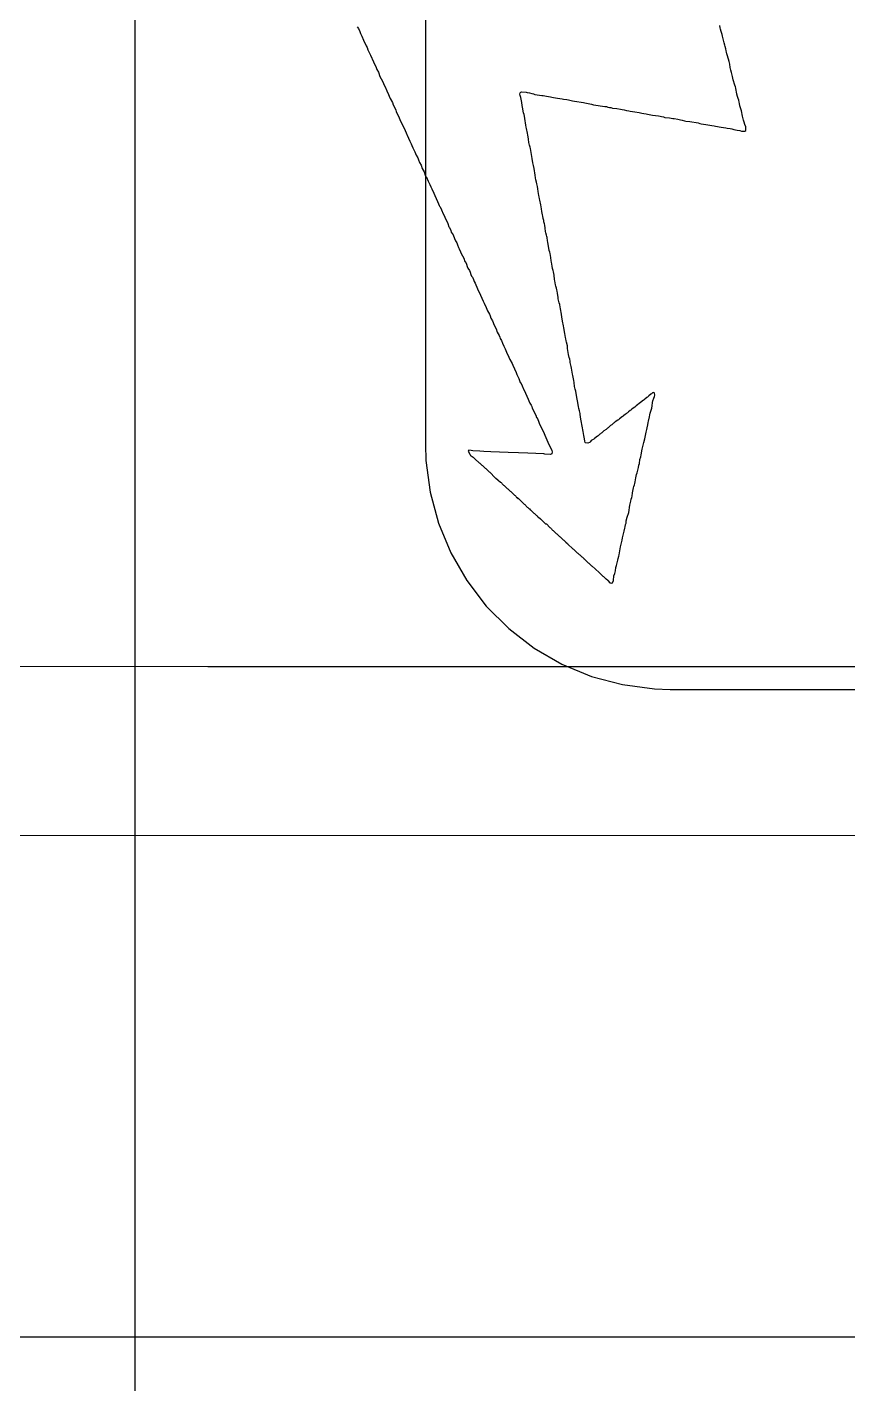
# Model space of a CAD drawing. Header units: inches. Extents: x 0 to 11.3, y 0 to 5.5.
# Drawn here: x 2.4679 to 2.5753, y 0.9539 to 1.1315 of the extents above; entities that cross this region are included whole.
import ezdxf

# ---------------------------------------------------------------- set-up
doc = ezdxf.new("R2010")
doc.units = ezdxf.units.IN
doc.header["$MEASUREMENT"] = 0
for name, color, linetype in [('Bottom Layer', 5, 'Continuous'), ('Bottom Overlay', 54, 'Continuous'), ('Top Layer', 1, 'Continuous')]:
    doc.layers.add(name, color=color, linetype=linetype)

msp = doc.modelspace()

# ---------------------------------------------------------------- linework, layer by layer
at = {"layer": 'Bottom Layer'}
msp.add_line((2.482, 0.57513), (2.482, 1.247), dxfattribs=at)
at = {"layer": 'Bottom Overlay'}
for p, q in [((2.55861, 1.13143), (2.55856, 1.13174)), ((2.51108, 1.13159), (2.51124, 1.13135)), ((2.51124, 1.13135), (2.51142, 1.13095)), ((2.51142, 1.13095), (2.51148, 1.1307)), ((2.51148, 1.1307), (2.51168, 1.13033)), ((2.51168, 1.13033), (2.5119, 1.12984)), ((2.55865, 1.13126), (2.55861, 1.13143)), ((2.55874, 1.13095), (2.55865, 1.13126)), ((2.55885, 1.13057), (2.55874, 1.13095)), ((2.5589, 1.13035), (2.55885, 1.13057)), ((2.55901, 1.12984), (2.5589, 1.13035)), ((2.5119, 1.12984), (2.51226, 1.12909)), ((2.51226, 1.12909), (2.51235, 1.12887)), ((2.51235, 1.12887), (2.51246, 1.12858)), ((2.51246, 1.12858), (2.51279, 1.12785)), ((2.5591, 1.12949), (2.55901, 1.12984)), ((2.55918, 1.12918), (2.5591, 1.12949)), ((2.55923, 1.129), (2.55918, 1.12918)), ((2.55932, 1.12869), (2.55923, 1.129)), ((2.55938, 1.12845), (2.55932, 1.12869)), ((2.55943, 1.12827), (2.55938, 1.12845)), ((2.55947, 1.12805), (2.55943, 1.12827)), ((2.51279, 1.12785), (2.51319, 1.12701)), ((2.51319, 1.12701), (2.51354, 1.12625)), ((2.55954, 1.12776), (2.55947, 1.12805)), ((2.55976, 1.12705), (2.55954, 1.12776)), ((2.55985, 1.1267), (2.55976, 1.12705)), ((2.55989, 1.12625), (2.55985, 1.1267)), ((2.51354, 1.12625), (2.51365, 1.12597)), ((2.51365, 1.12597), (2.51385, 1.12563)), ((2.51385, 1.12563), (2.51405, 1.12508)), ((2.51405, 1.12508), (2.51438, 1.12444)), ((2.55998, 1.1259), (2.55989, 1.12625)), ((2.56009, 1.12561), (2.55998, 1.1259)), ((2.56022, 1.12508), (2.56009, 1.12561)), ((2.56031, 1.12464), (2.56022, 1.12508)), ((2.56049, 1.12393), (2.56031, 1.12464)), ((2.51438, 1.12444), (2.51449, 1.12415)), ((2.51449, 1.12415), (2.51456, 1.124)), ((2.51456, 1.124), (2.51474, 1.12373)), ((2.51474, 1.12373), (2.51494, 1.12318)), ((2.51494, 1.12318), (2.51518, 1.12271)), ((2.53236, 1.12276), (2.5324, 1.12293)), ((2.5324, 1.12293), (2.53247, 1.123)), ((2.53247, 1.123), (2.53264, 1.12304)), ((2.53264, 1.12304), (2.53317, 1.123)), ((2.53317, 1.123), (2.53331, 1.12296)), ((2.53331, 1.12296), (2.53362, 1.12291)), ((2.53362, 1.12291), (2.53391, 1.12285)), ((2.53391, 1.12285), (2.53415, 1.12278)), ((2.56058, 1.12371), (2.56049, 1.12393)), ((2.56062, 1.12353), (2.56058, 1.12371)), ((2.56069, 1.12324), (2.56062, 1.12353)), ((2.56073, 1.12307), (2.56069, 1.12324)), ((2.56078, 1.12276), (2.56073, 1.12307)), ((2.51518, 1.12271), (2.51527, 1.12249)), ((2.51527, 1.12249), (2.51538, 1.1222)), ((2.51538, 1.1222), (2.51567, 1.12165)), ((2.51567, 1.12165), (2.51578, 1.12136)), ((2.51578, 1.12136), (2.51602, 1.1209)), ((2.5324, 1.12258), (2.53236, 1.12276)), ((2.53251, 1.12234), (2.5324, 1.12258)), ((2.53256, 1.12189), (2.53251, 1.12234)), ((2.5326, 1.12167), (2.53256, 1.12189)), ((2.53267, 1.12125), (2.5326, 1.12167)), ((2.53271, 1.12107), (2.53267, 1.12125)), ((2.53284, 1.12032), (2.53271, 1.12107)), ((2.53415, 1.12278), (2.53433, 1.12273)), ((2.53433, 1.12273), (2.53526, 1.1226)), ((2.53526, 1.1226), (2.53543, 1.12256)), ((2.53543, 1.12256), (2.53585, 1.12249)), ((2.53585, 1.12249), (2.53638, 1.1224)), ((2.53638, 1.1224), (2.53656, 1.12236)), ((2.53656, 1.12236), (2.53678, 1.12231)), ((2.53678, 1.12231), (2.53731, 1.12223)), ((2.53731, 1.12223), (2.53791, 1.12216)), ((2.53791, 1.12216), (2.53809, 1.12211)), ((2.53809, 1.12211), (2.53851, 1.12205)), ((2.53851, 1.12205), (2.53873, 1.122)), ((2.53873, 1.122), (2.53926, 1.12187)), ((2.53926, 1.12187), (2.53953, 1.12183)), ((2.53953, 1.12183), (2.54068, 1.12165)), ((2.54068, 1.12165), (2.54086, 1.12161)), ((2.54086, 1.12161), (2.54174, 1.12143)), ((2.54174, 1.12143), (2.54201, 1.12138)), ((2.54201, 1.12138), (2.54347, 1.12116)), ((2.54347, 1.12116), (2.54369, 1.12112)), ((2.54369, 1.12112), (2.54387, 1.12107)), ((2.54387, 1.12107), (2.54409, 1.12103)), ((2.56087, 1.12245), (2.56078, 1.12276)), ((2.56093, 1.1222), (2.56087, 1.12245)), ((2.56102, 1.12198), (2.56093, 1.1222)), ((2.56109, 1.12169), (2.56102, 1.12198)), ((2.56113, 1.12152), (2.56109, 1.12169)), ((2.56118, 1.12121), (2.56113, 1.12152)), ((2.56138, 1.12057), (2.56118, 1.12121)), ((2.51602, 1.1209), (2.51611, 1.12068)), ((2.51611, 1.12068), (2.51615, 1.1205)), ((2.51615, 1.1205), (2.51655, 1.11966)), ((2.51655, 1.11966), (2.51664, 1.11944)), ((2.51664, 1.11944), (2.51699, 1.11868)), ((2.53291, 1.12008), (2.53284, 1.12032)), ((2.53295, 1.11986), (2.53291, 1.12008)), ((2.533, 1.11959), (2.53295, 1.11986)), ((2.53313, 1.11871), (2.533, 1.11959)), ((2.54409, 1.12103), (2.54426, 1.12099)), ((2.54426, 1.12099), (2.54449, 1.12094)), ((2.54449, 1.12094), (2.54508, 1.12087)), ((2.54508, 1.12087), (2.54555, 1.12081)), ((2.54555, 1.12081), (2.54577, 1.12076)), ((2.54577, 1.12076), (2.54601, 1.1207)), ((2.54601, 1.1207), (2.54632, 1.12061)), ((2.54632, 1.12061), (2.54663, 1.12057)), ((2.54663, 1.12057), (2.54681, 1.12052)), ((2.54681, 1.12052), (2.54741, 1.12045)), ((2.54741, 1.12045), (2.54798, 1.12037)), ((2.54798, 1.12037), (2.54834, 1.12028)), ((2.54834, 1.12028), (2.54858, 1.12021)), ((2.54858, 1.12021), (2.54889, 1.12017)), ((2.54889, 1.12017), (2.54907, 1.12012)), ((2.54907, 1.12012), (2.54953, 1.12006)), ((2.54953, 1.12006), (2.54975, 1.12001)), ((2.54975, 1.12001), (2.55011, 1.11997)), ((2.55011, 1.11997), (2.55051, 1.11992)), ((2.55051, 1.11992), (2.55073, 1.11988)), ((2.55073, 1.11988), (2.55091, 1.11983)), ((2.55091, 1.11983), (2.55115, 1.11977)), ((2.55115, 1.11977), (2.55133, 1.11972)), ((2.55133, 1.11972), (2.55195, 1.11964)), ((2.55195, 1.11964), (2.55239, 1.11959)), ((2.55239, 1.11959), (2.55257, 1.11955)), ((2.55257, 1.11955), (2.55303, 1.11948)), ((2.55303, 1.11948), (2.55338, 1.11939)), ((2.55338, 1.11939), (2.55363, 1.11933)), ((2.55363, 1.11933), (2.55394, 1.11928)), ((2.56153, 1.11988), (2.56138, 1.12057)), ((2.56166, 1.11935), (2.56153, 1.11988)), ((2.56173, 1.1191), (2.56166, 1.11935)), ((2.51699, 1.11868), (2.51722, 1.11829)), ((2.51722, 1.11829), (2.51735, 1.11798)), ((2.51735, 1.11798), (2.51746, 1.11769)), ((2.51746, 1.11769), (2.51755, 1.11747)), ((2.53317, 1.11844), (2.53313, 1.11871)), ((2.53322, 1.11826), (2.53317, 1.11844)), ((2.53326, 1.11804), (2.53322, 1.11826)), ((2.53331, 1.11786), (2.53326, 1.11804)), ((2.53346, 1.11718), (2.53331, 1.11786)), ((2.55394, 1.11928), (2.55411, 1.11924)), ((2.55411, 1.11924), (2.55462, 1.11917)), ((2.55462, 1.11917), (2.55569, 1.11899)), ((2.55569, 1.11899), (2.55593, 1.11893)), ((2.55593, 1.11893), (2.55611, 1.11888)), ((2.55611, 1.11888), (2.55673, 1.11879)), ((2.55673, 1.11879), (2.55748, 1.11866)), ((2.55748, 1.11866), (2.55779, 1.11862)), ((2.55779, 1.11862), (2.55797, 1.11857)), ((2.55797, 1.11857), (2.55874, 1.11842)), ((2.55874, 1.11842), (2.55934, 1.11835)), ((2.55934, 1.11835), (2.55952, 1.11831)), ((2.55952, 1.11831), (2.55989, 1.11824)), ((2.55989, 1.11824), (2.56011, 1.1182)), ((2.56011, 1.1182), (2.56038, 1.11815)), ((2.56038, 1.11815), (2.56082, 1.11806)), ((2.56082, 1.11806), (2.56118, 1.11798)), ((2.56118, 1.11798), (2.5614, 1.11793)), ((2.5614, 1.11793), (2.56182, 1.11791)), ((2.5618, 1.11877), (2.56173, 1.1191)), ((2.56193, 1.11846), (2.5618, 1.11877)), ((2.56182, 1.11791), (2.56193, 1.11798)), ((2.56197, 1.11815), (2.56193, 1.11846)), ((2.56193, 1.11798), (2.56197, 1.11815)), ((2.51755, 1.11747), (2.51761, 1.1174)), ((2.51761, 1.1174), (2.51779, 1.117)), ((2.51779, 1.117), (2.51795, 1.11658)), ((2.51795, 1.11658), (2.51815, 1.11625)), ((2.51815, 1.11625), (2.51823, 1.11603)), ((2.51823, 1.11603), (2.51834, 1.11574)), ((2.51834, 1.11574), (2.51863, 1.11519)), ((2.53351, 1.11687), (2.53346, 1.11718)), ((2.53355, 1.11643), (2.53351, 1.11687)), ((2.53364, 1.11607), (2.53355, 1.11643)), ((2.53371, 1.11583), (2.53364, 1.11607)), ((2.53375, 1.11565), (2.53371, 1.11583)), ((2.51863, 1.11519), (2.51879, 1.11477)), ((2.51879, 1.11477), (2.51899, 1.11443)), ((2.51899, 1.11443), (2.5191, 1.11415)), ((2.5191, 1.11415), (2.51923, 1.11379)), ((2.53397, 1.11432), (2.53375, 1.11565)), ((2.53404, 1.11377), (2.53397, 1.11432)), ((2.51923, 1.11379), (2.51943, 1.11346)), ((2.51943, 1.11346), (2.51958, 1.11304)), ((2.51958, 1.11304), (2.51983, 1.11257)), ((2.51983, 1.11257), (2.51998, 1.11215)), ((2.53413, 1.11342), (2.53404, 1.11377)), ((2.53424, 1.11304), (2.53413, 1.11342)), ((2.53437, 1.11215), (2.53424, 1.11304)), ((2.51998, 1.11215), (2.52007, 1.11193)), ((2.52007, 1.11193), (2.52014, 1.11187)), ((2.52014, 1.11187), (2.52036, 1.11138)), ((2.52036, 1.11138), (2.52047, 1.11109)), ((2.52047, 1.11109), (2.52054, 1.11102)), ((2.52054, 1.11102), (2.52058, 1.11094)), ((2.52058, 1.11094), (2.52071, 1.11063)), ((2.52071, 1.11063), (2.52082, 1.11034)), ((2.53441, 1.1118), (2.53437, 1.11215)), ((2.53446, 1.11153), (2.53441, 1.1118)), ((2.53453, 1.11125), (2.53446, 1.11153)), ((2.53459, 1.111), (2.53453, 1.11125)), ((2.53468, 1.11065), (2.53459, 1.111)), ((2.53472, 1.11038), (2.53468, 1.11065)), ((2.52082, 1.11034), (2.52111, 1.10979)), ((2.52111, 1.10979), (2.52122, 1.1095)), ((2.52122, 1.1095), (2.5216, 1.10868)), ((2.5216, 1.10868), (2.52171, 1.10839)), ((2.53477, 1.11003), (2.53472, 1.11038)), ((2.53486, 1.1095), (2.53477, 1.11003)), ((2.5349, 1.10932), (2.53486, 1.1095)), ((2.53495, 1.10905), (2.5349, 1.10932)), ((2.53499, 1.10888), (2.53495, 1.10905)), ((2.53503, 1.10866), (2.53499, 1.10888)), ((2.53508, 1.10848), (2.53503, 1.10866)), ((2.52171, 1.10839), (2.5218, 1.10817)), ((2.5218, 1.10817), (2.52186, 1.1081)), ((2.52186, 1.1081), (2.52191, 1.10801)), ((2.52191, 1.10801), (2.52209, 1.10762)), ((2.52209, 1.10762), (2.52217, 1.10739)), ((2.52217, 1.10739), (2.52222, 1.10731)), ((2.52222, 1.10731), (2.52253, 1.10664)), ((2.53512, 1.10826), (2.53508, 1.10848)), ((2.53521, 1.10773), (2.53512, 1.10826)), ((2.53526, 1.10737), (2.53521, 1.10773)), ((2.53532, 1.10695), (2.53526, 1.10737)), ((2.53537, 1.10677), (2.53532, 1.10695)), ((2.52253, 1.10664), (2.52293, 1.1058)), ((2.52293, 1.1058), (2.52308, 1.10538)), ((2.52308, 1.10538), (2.52315, 1.10531)), ((2.52315, 1.10531), (2.52332, 1.10492)), ((2.53541, 1.10646), (2.53537, 1.10677)), ((2.53548, 1.10622), (2.53541, 1.10646)), ((2.53552, 1.10604), (2.53548, 1.10622)), ((2.53559, 1.10576), (2.53552, 1.10604)), ((2.53563, 1.10562), (2.53559, 1.10576)), ((2.53568, 1.10523), (2.53563, 1.10562)), ((2.53572, 1.10478), (2.53568, 1.10523)), ((2.52332, 1.10492), (2.52339, 1.10467)), ((2.52339, 1.10467), (2.52361, 1.10432)), ((2.52361, 1.10432), (2.52381, 1.10385)), ((2.52381, 1.10385), (2.5239, 1.10363)), ((2.5239, 1.10363), (2.52394, 1.10354)), ((2.52394, 1.10354), (2.52412, 1.10328)), ((2.53576, 1.10461), (2.53572, 1.10478)), ((2.53585, 1.1043), (2.53576, 1.10461)), ((2.5359, 1.10412), (2.53585, 1.1043)), ((2.53594, 1.10399), (2.5359, 1.10412)), ((2.53599, 1.10354), (2.53594, 1.10399)), ((2.53603, 1.10337), (2.53599, 1.10354)), ((2.53621, 1.1023), (2.53603, 1.10337)), ((2.52412, 1.10328), (2.52419, 1.10303)), ((2.52419, 1.10303), (2.52432, 1.10268)), ((2.52432, 1.10268), (2.52439, 1.10261)), ((2.52439, 1.10261), (2.52443, 1.10252)), ((2.52443, 1.10252), (2.52461, 1.10213)), ((2.52461, 1.10213), (2.5247, 1.1019)), ((2.5247, 1.1019), (2.52487, 1.1016)), ((2.52487, 1.1016), (2.52501, 1.10129)), ((2.53627, 1.10206), (2.53621, 1.1023)), ((2.53632, 1.10188), (2.53627, 1.10206)), ((2.53641, 1.10135), (2.53632, 1.10188)), ((2.52501, 1.10129), (2.52516, 1.10086)), ((2.52516, 1.10086), (2.52523, 1.1008)), ((2.52523, 1.1008), (2.52536, 1.10049)), ((2.52536, 1.10049), (2.52547, 1.1002)), ((2.52547, 1.1002), (2.52556, 1.09998)), ((2.52556, 1.09998), (2.52576, 1.09965)), ((2.53647, 1.10093), (2.53641, 1.10135)), ((2.53652, 1.10075), (2.53647, 1.10093)), ((2.53661, 1.10022), (2.53652, 1.10075)), ((2.53665, 1.09991), (2.53661, 1.10022)), ((2.53672, 1.09967), (2.53665, 1.09991)), ((2.52576, 1.09965), (2.52585, 1.09943)), ((2.52585, 1.09943), (2.52596, 1.09914)), ((2.52596, 1.09914), (2.52605, 1.09892)), ((2.52605, 1.09892), (2.52616, 1.09881)), ((2.52616, 1.09881), (2.52629, 1.0985)), ((2.52629, 1.0985), (2.5264, 1.09821)), ((2.5264, 1.09821), (2.52649, 1.09799)), ((2.52649, 1.09799), (2.52682, 1.09726)), ((2.53676, 1.09949), (2.53672, 1.09967)), ((2.53685, 1.09905), (2.53676, 1.09949)), ((2.53692, 1.0985), (2.53685, 1.09905)), ((2.53696, 1.09832), (2.53692, 1.0985)), ((2.53705, 1.09779), (2.53696, 1.09832)), ((2.52682, 1.09726), (2.52722, 1.09642)), ((2.52722, 1.09642), (2.52757, 1.09566)), ((2.53709, 1.09761), (2.53705, 1.09779)), ((2.53716, 1.09737), (2.53709, 1.09761)), ((2.5372, 1.09715), (2.53716, 1.09737)), ((2.53725, 1.09697), (2.5372, 1.09715)), ((2.53729, 1.0967), (2.53725, 1.09697)), ((2.53736, 1.09615), (2.53729, 1.0967)), ((2.52757, 1.09566), (2.52769, 1.09537)), ((2.52769, 1.09537), (2.52797, 1.09482)), ((2.52797, 1.09482), (2.52813, 1.0944)), ((2.5374, 1.09597), (2.53736, 1.09615)), ((2.53749, 1.09544), (2.5374, 1.09597)), ((2.53758, 1.09522), (2.53749, 1.09544)), ((2.53762, 1.09487), (2.53758, 1.09522)), ((2.53767, 1.09469), (2.53762, 1.09487)), ((2.53771, 1.09438), (2.53767, 1.09469)), ((2.52813, 1.0944), (2.52837, 1.09394)), ((2.52837, 1.09394), (2.52846, 1.09371)), ((2.52846, 1.09371), (2.52857, 1.09343)), ((2.52857, 1.09343), (2.52877, 1.09309)), ((2.52877, 1.09309), (2.52886, 1.09287)), ((2.52886, 1.09287), (2.52897, 1.09259)), ((2.53776, 1.0942), (2.53771, 1.09438)), ((2.53785, 1.09358), (2.53776, 1.0942)), ((2.53793, 1.09305), (2.53785, 1.09358)), ((2.538, 1.09281), (2.53793, 1.09305)), ((2.53804, 1.09263), (2.538, 1.09281)), ((2.52897, 1.09259), (2.52926, 1.09203)), ((2.52926, 1.09203), (2.52941, 1.09161)), ((2.52941, 1.09161), (2.52966, 1.09115)), ((2.52966, 1.09115), (2.52974, 1.09093)), ((2.52974, 1.09093), (2.52979, 1.09075)), ((2.53809, 1.09241), (2.53804, 1.09263)), ((2.53813, 1.09214), (2.53809, 1.09241)), ((2.53824, 1.09141), (2.53813, 1.09214)), ((2.53833, 1.09088), (2.53824, 1.09141)), ((2.53838, 1.0907), (2.53833, 1.09088)), ((2.52979, 1.09075), (2.52997, 1.09048)), ((2.52997, 1.09048), (2.5301, 1.09017)), ((2.5301, 1.09017), (2.53025, 1.08975)), ((2.53025, 1.08975), (2.53045, 1.08942)), ((2.53045, 1.08942), (2.53063, 1.08898)), ((2.53844, 1.09046), (2.53838, 1.0907)), ((2.53849, 1.09028), (2.53844, 1.09046)), ((2.53858, 1.0898), (2.53849, 1.09028)), ((2.53862, 1.08944), (2.53858, 1.0898)), ((2.53875, 1.08865), (2.53862, 1.08944)), ((2.53063, 1.08898), (2.53094, 1.08831)), ((2.53094, 1.08831), (2.53105, 1.08803)), ((2.53105, 1.08803), (2.53134, 1.08747)), ((2.53134, 1.08747), (2.53143, 1.08725)), ((2.53884, 1.08829), (2.53875, 1.08865)), ((2.53889, 1.08807), (2.53884, 1.08829)), ((2.53893, 1.0878), (2.53889, 1.08807)), ((2.53897, 1.08763), (2.53893, 1.0878)), ((2.53906, 1.0871), (2.53897, 1.08763)), ((2.53143, 1.08725), (2.53187, 1.08632)), ((2.53187, 1.08632), (2.53198, 1.08603)), ((2.53198, 1.08603), (2.53222, 1.08552)), ((2.53911, 1.08687), (2.53906, 1.0871)), ((2.53924, 1.08608), (2.53911, 1.08687)), ((2.53928, 1.0859), (2.53924, 1.08608)), ((2.53937, 1.08546), (2.53928, 1.0859)), ((2.53222, 1.08552), (2.53233, 1.08524)), ((2.53233, 1.08524), (2.53242, 1.08502)), ((2.53242, 1.08502), (2.53249, 1.08495)), ((2.53249, 1.08495), (2.53267, 1.08455)), ((2.53267, 1.08455), (2.53275, 1.08433)), ((2.53275, 1.08433), (2.5328, 1.08424)), ((2.5328, 1.08424), (2.53311, 1.08358)), ((2.53942, 1.08528), (2.53937, 1.08546)), ((2.53946, 1.08502), (2.53942, 1.08528)), ((2.53953, 1.08446), (2.53946, 1.08502)), ((2.53962, 1.08411), (2.53953, 1.08446)), ((2.53968, 1.08386), (2.53962, 1.08411)), ((2.53982, 1.08302), (2.53968, 1.08386)), ((2.53311, 1.08358), (2.53346, 1.08282)), ((2.53346, 1.08282), (2.53364, 1.08238)), ((2.53364, 1.08238), (2.53368, 1.08229)), ((2.53368, 1.08229), (2.53386, 1.08203)), ((2.53386, 1.08203), (2.53391, 1.08185)), ((2.53995, 1.08236), (2.53982, 1.08302)), ((2.53999, 1.08209), (2.53995, 1.08236)), ((2.54004, 1.08187), (2.53999, 1.08209)), ((2.54814, 1.08236), (2.54759, 1.08194)), ((2.54854, 1.08267), (2.54814, 1.08236)), ((2.54863, 1.08271), (2.54854, 1.08267)), ((2.54874, 1.08282), (2.54863, 1.08271)), ((2.54898, 1.08302), (2.54874, 1.08282)), ((2.54907, 1.08307), (2.54898, 1.08302)), ((2.54927, 1.08327), (2.54907, 1.08307)), ((2.54951, 1.08347), (2.54927, 1.08327)), ((2.5496, 1.08351), (2.54951, 1.08347)), ((2.54973, 1.08364), (2.5496, 1.08351)), ((2.54967, 1.08194), (2.54973, 1.08236)), ((2.54991, 1.08369), (2.54973, 1.08364)), ((2.54973, 1.08236), (2.54978, 1.08258)), ((2.54978, 1.08258), (2.54991, 1.08293)), ((2.54998, 1.08362), (2.54991, 1.08369)), ((2.54991, 1.08293), (2.54998, 1.08318)), ((2.55002, 1.08336), (2.54998, 1.08362)), ((2.54998, 1.08318), (2.55002, 1.08336)), ((2.53391, 1.08185), (2.53399, 1.08163)), ((2.53399, 1.08163), (2.53444, 1.0807)), ((2.53444, 1.0807), (2.53455, 1.08041)), ((2.53455, 1.08041), (2.53461, 1.08035)), ((2.53461, 1.08035), (2.53479, 1.07995)), ((2.5401, 1.08158), (2.54004, 1.08187)), ((2.54019, 1.08127), (2.5401, 1.08158)), ((2.54024, 1.08096), (2.54019, 1.08127)), ((2.54028, 1.08079), (2.54024, 1.08096)), ((2.54035, 1.08019), (2.54028, 1.08079)), ((2.54539, 1.08023), (2.54526, 1.0801)), ((2.54579, 1.08054), (2.54539, 1.08023)), ((2.54588, 1.08059), (2.54579, 1.08054)), ((2.54595, 1.08065), (2.54588, 1.08059)), ((2.54619, 1.08085), (2.54595, 1.08065)), ((2.54628, 1.0809), (2.54619, 1.08085)), ((2.54637, 1.08099), (2.54628, 1.0809)), ((2.54646, 1.08103), (2.54637, 1.08099)), ((2.54657, 1.08114), (2.54646, 1.08103)), ((2.54681, 1.08134), (2.54657, 1.08114)), ((2.5469, 1.08139), (2.54681, 1.08134)), ((2.54697, 1.08145), (2.5469, 1.08139)), ((2.54721, 1.08165), (2.54697, 1.08145)), ((2.54743, 1.08178), (2.54721, 1.08165)), ((2.54759, 1.08194), (2.54743, 1.08178)), ((2.54922, 1.07995), (2.54933, 1.0805)), ((2.54933, 1.0805), (2.54938, 1.08077)), ((2.54938, 1.08077), (2.54942, 1.08099)), ((2.54942, 1.08099), (2.54962, 1.08163)), ((2.54962, 1.08163), (2.54967, 1.08194)), ((2.53479, 1.07995), (2.5349, 1.07966)), ((2.5349, 1.07966), (2.53554, 1.07831)), ((2.54044, 1.07975), (2.54035, 1.08019)), ((2.54048, 1.07948), (2.54044, 1.07975)), ((2.54052, 1.07926), (2.54048, 1.07948)), ((2.54057, 1.07908), (2.54052, 1.07926)), ((2.54061, 1.07882), (2.54057, 1.07908)), ((2.54066, 1.0786), (2.54061, 1.07882)), ((2.54075, 1.07807), (2.54066, 1.0786)), ((2.54336, 1.07868), (2.54309, 1.07842)), ((2.54367, 1.07886), (2.54336, 1.07868)), ((2.54384, 1.07904), (2.54367, 1.07886)), ((2.54393, 1.07908), (2.54384, 1.07904)), ((2.54402, 1.07917), (2.54393, 1.07908)), ((2.54411, 1.07922), (2.54402, 1.07917)), ((2.54424, 1.07935), (2.54411, 1.07922)), ((2.54433, 1.07939), (2.54424, 1.07935)), ((2.5444, 1.07946), (2.54433, 1.07939)), ((2.54464, 1.07966), (2.5444, 1.07946)), ((2.54473, 1.0797), (2.54464, 1.07966)), ((2.54486, 1.07984), (2.54473, 1.0797)), ((2.54517, 1.08006), (2.54486, 1.07984)), ((2.54526, 1.0801), (2.54517, 1.08006)), ((2.54885, 1.07829), (2.54889, 1.07851)), ((2.54889, 1.07851), (2.54898, 1.07886)), ((2.54898, 1.07886), (2.54902, 1.07908)), ((2.54902, 1.07908), (2.54913, 1.07946)), ((2.54913, 1.07946), (2.54918, 1.07977)), ((2.54918, 1.07977), (2.54922, 1.07995)), ((2.53554, 1.07831), (2.53563, 1.07809)), ((2.53563, 1.07809), (2.53576, 1.07778)), ((2.53576, 1.07778), (2.53603, 1.0772)), ((2.53603, 1.0772), (2.53656, 1.0761)), ((2.54081, 1.07764), (2.54075, 1.07807)), ((2.54086, 1.07733), (2.54081, 1.07764)), ((2.5409, 1.07716), (2.54086, 1.07733)), ((2.54097, 1.07709), (2.5409, 1.07716)), ((2.54128, 1.07705), (2.54097, 1.07709)), ((2.5415, 1.07714), (2.54128, 1.07705)), ((2.54156, 1.0772), (2.5415, 1.07714)), ((2.54161, 1.07729), (2.54156, 1.0772)), ((2.54172, 1.0774), (2.54161, 1.07729)), ((2.54203, 1.07758), (2.54172, 1.0774)), ((2.54212, 1.07767), (2.54203, 1.07758)), ((2.54252, 1.07798), (2.54212, 1.07767)), ((2.5426, 1.07802), (2.54252, 1.07798)), ((2.54283, 1.07824), (2.5426, 1.07802)), ((2.54291, 1.07829), (2.54283, 1.07824)), ((2.543, 1.07837), (2.54291, 1.07829)), ((2.54309, 1.07842), (2.543, 1.07837)), ((2.54843, 1.07645), (2.54849, 1.07678)), ((2.54849, 1.07678), (2.54858, 1.07714)), ((2.54858, 1.07714), (2.54874, 1.07764)), ((2.54874, 1.07764), (2.54878, 1.07782)), ((2.54878, 1.07782), (2.54885, 1.07829)), ((2.52569, 1.07612), (2.52558, 1.07601)), ((2.52558, 1.07601), (2.5258, 1.07561)), ((2.52598, 1.0761), (2.52569, 1.07612)), ((2.5258, 1.07561), (2.52591, 1.07545)), ((2.52591, 1.07545), (2.526, 1.07541)), ((2.5262, 1.07605), (2.52598, 1.0761)), ((2.526, 1.07541), (2.52625, 1.07521)), ((2.52713, 1.07601), (2.5262, 1.07605)), ((2.52625, 1.07521), (2.52645, 1.07501)), ((2.52645, 1.07501), (2.52653, 1.07497)), ((2.52653, 1.07497), (2.52702, 1.07448)), ((2.52766, 1.07596), (2.52713, 1.07601)), ((2.52855, 1.07592), (2.52766, 1.07596)), ((2.53085, 1.07583), (2.52855, 1.07592)), ((2.53218, 1.07579), (2.53085, 1.07583)), ((2.53342, 1.07574), (2.53218, 1.07579)), ((2.53552, 1.07567), (2.53342, 1.07574)), ((2.53565, 1.07563), (2.53552, 1.07567)), ((2.53636, 1.07559), (2.53565, 1.07563)), ((2.53656, 1.07565), (2.53636, 1.07559)), ((2.53656, 1.0761), (2.53661, 1.07592)), ((2.53661, 1.07592), (2.53656, 1.07565)), ((2.54801, 1.07439), (2.54809, 1.07492)), ((2.54809, 1.07492), (2.54818, 1.07528)), ((2.54818, 1.07528), (2.54825, 1.07552)), ((2.54825, 1.07552), (2.54838, 1.07627)), ((2.54838, 1.07627), (2.54843, 1.07645)), ((2.52702, 1.07448), (2.52711, 1.07443)), ((2.52711, 1.07443), (2.52738, 1.07417)), ((2.52738, 1.07417), (2.52746, 1.07412)), ((2.52746, 1.07412), (2.52782, 1.07377)), ((2.52782, 1.07377), (2.52791, 1.07373)), ((2.52791, 1.07373), (2.52835, 1.07328)), ((2.52835, 1.07328), (2.52844, 1.07324)), ((2.52844, 1.07324), (2.52915, 1.07253)), ((2.54765, 1.07293), (2.5477, 1.07315)), ((2.5477, 1.07315), (2.54781, 1.07353)), ((2.54781, 1.07353), (2.5479, 1.07388)), ((2.5479, 1.07388), (2.54796, 1.07417)), ((2.54796, 1.07417), (2.54801, 1.07439)), ((2.52915, 1.07253), (2.52923, 1.07249)), ((2.52923, 1.07249), (2.52946, 1.07227)), ((2.52946, 1.07227), (2.52954, 1.07222)), ((2.52954, 1.07222), (2.52981, 1.07196)), ((2.52981, 1.07196), (2.5299, 1.07191)), ((2.5299, 1.07191), (2.53001, 1.0718)), ((2.53001, 1.0718), (2.53005, 1.07171)), ((2.53005, 1.07171), (2.53021, 1.07156)), ((2.53021, 1.07156), (2.5303, 1.07151)), ((2.5303, 1.07151), (2.5307, 1.07111)), ((2.54725, 1.0712), (2.5473, 1.07138)), ((2.5473, 1.07138), (2.54739, 1.0716)), ((2.54739, 1.0716), (2.54743, 1.07178)), ((2.54743, 1.07178), (2.54747, 1.072)), ((2.54747, 1.072), (2.54756, 1.07253)), ((2.54756, 1.07253), (2.54761, 1.07275)), ((2.54761, 1.07275), (2.54765, 1.07293)), ((2.5307, 1.07111), (2.53078, 1.07107)), ((2.53078, 1.07107), (2.53109, 1.07076)), ((2.53109, 1.07076), (2.53118, 1.07072)), ((2.53118, 1.07072), (2.53167, 1.07023)), ((2.53167, 1.07023), (2.53176, 1.07018)), ((2.53176, 1.07018), (2.53182, 1.07012)), ((2.53182, 1.07012), (2.53187, 1.07003)), ((2.53187, 1.07003), (2.53194, 1.06996)), ((2.53194, 1.06996), (2.53202, 1.06992)), ((2.53202, 1.06992), (2.53211, 1.06983)), ((2.53211, 1.06983), (2.5322, 1.06979)), ((2.5322, 1.06979), (2.53291, 1.06908)), ((2.5469, 1.06948), (2.54694, 1.0697)), ((2.54694, 1.0697), (2.54701, 1.06994)), ((2.54701, 1.06994), (2.54705, 1.07012)), ((2.54705, 1.07012), (2.54712, 1.07054)), ((2.54712, 1.07054), (2.54725, 1.0712)), ((2.53291, 1.06908), (2.533, 1.06903)), ((2.533, 1.06903), (2.53315, 1.06888)), ((2.53315, 1.06888), (2.5332, 1.06879)), ((2.5332, 1.06879), (2.53331, 1.06868)), ((2.53331, 1.06868), (2.5334, 1.06864)), ((2.5334, 1.06864), (2.53353, 1.0685)), ((2.53353, 1.0685), (2.53362, 1.06846)), ((2.53362, 1.06846), (2.53371, 1.06833)), ((2.53371, 1.06833), (2.53379, 1.06828)), ((2.53379, 1.06828), (2.53419, 1.06788)), ((2.53419, 1.06788), (2.53428, 1.06784)), ((2.53428, 1.06784), (2.53455, 1.06757)), ((2.54641, 1.06735), (2.54661, 1.06799)), ((2.54661, 1.06799), (2.54677, 1.06895)), ((2.54677, 1.06895), (2.5469, 1.06948)), ((2.53455, 1.06757), (2.53461, 1.06755)), ((2.53461, 1.06755), (2.53466, 1.06746)), ((2.53466, 1.06746), (2.53481, 1.06735)), ((2.53481, 1.06735), (2.53506, 1.06715)), ((2.53506, 1.06715), (2.5353, 1.06691)), ((2.5353, 1.06691), (2.53539, 1.06686)), ((2.53539, 1.06686), (2.53574, 1.06651)), ((2.53574, 1.06651), (2.53583, 1.06647)), ((2.53583, 1.06647), (2.53627, 1.06602)), ((2.53627, 1.06602), (2.53636, 1.06598)), ((2.54612, 1.06591), (2.54617, 1.06609)), ((2.54617, 1.06609), (2.54621, 1.0664)), ((2.54621, 1.0664), (2.54626, 1.06658)), ((2.54626, 1.06658), (2.5463, 1.06689)), ((2.5463, 1.06689), (2.54641, 1.06735)), ((2.53636, 1.06598), (2.53652, 1.06582)), ((2.53652, 1.06582), (2.53656, 1.06574)), ((2.53656, 1.06574), (2.53663, 1.06567)), ((2.53663, 1.06567), (2.53672, 1.06562)), ((2.53672, 1.06562), (2.53712, 1.06523)), ((2.53712, 1.06523), (2.5372, 1.06518)), ((2.5372, 1.06518), (2.53756, 1.06483)), ((2.53756, 1.06483), (2.53765, 1.06478)), ((2.53765, 1.06478), (2.53804, 1.06439)), ((2.53804, 1.06439), (2.53813, 1.06434)), ((2.53813, 1.06434), (2.53833, 1.06414)), ((2.54573, 1.06419), (2.54577, 1.06436)), ((2.54577, 1.06436), (2.54581, 1.06467)), ((2.54581, 1.06467), (2.54586, 1.06485)), ((2.54586, 1.06485), (2.54597, 1.06536)), ((2.54597, 1.06536), (2.54601, 1.06554)), ((2.54601, 1.06554), (2.54612, 1.06591)), ((2.53833, 1.06414), (2.53835, 1.06408)), ((2.53835, 1.06408), (2.53844, 1.06403)), ((2.53844, 1.06403), (2.53858, 1.0639)), ((2.53858, 1.0639), (2.53866, 1.06385)), ((2.53866, 1.06385), (2.53928, 1.06323)), ((2.53928, 1.06323), (2.53937, 1.06319)), ((2.53937, 1.06319), (2.53986, 1.0627)), ((2.53986, 1.0627), (2.53995, 1.06266)), ((2.53995, 1.06266), (2.54013, 1.06248)), ((2.54013, 1.06248), (2.54021, 1.06244)), ((2.54021, 1.06244), (2.54048, 1.06217)), ((2.54531, 1.06226), (2.54535, 1.06244)), ((2.54535, 1.06244), (2.54548, 1.06323)), ((2.54548, 1.06323), (2.54553, 1.06346)), ((2.54553, 1.06346), (2.54562, 1.06381)), ((2.54562, 1.06381), (2.54573, 1.06419)), ((2.54048, 1.06217), (2.54057, 1.06213)), ((2.54057, 1.06213), (2.54072, 1.06197)), ((2.54072, 1.06197), (2.54075, 1.06191)), ((2.54075, 1.06191), (2.54083, 1.06186)), ((2.54083, 1.06186), (2.54132, 1.06137)), ((2.54132, 1.06137), (2.54141, 1.06133)), ((2.54141, 1.06133), (2.54176, 1.06098)), ((2.54176, 1.06098), (2.54185, 1.06093)), ((2.54185, 1.06093), (2.54221, 1.06058)), ((2.54488, 1.06033), (2.54495, 1.06076)), ((2.54495, 1.06076), (2.545, 1.06102)), ((2.545, 1.06102), (2.54517, 1.06173)), ((2.54517, 1.06173), (2.54524, 1.06197)), ((2.54524, 1.06197), (2.54531, 1.06226)), ((2.54221, 1.06058), (2.54229, 1.06053)), ((2.54229, 1.06053), (2.54269, 1.06014)), ((2.54269, 1.06014), (2.54278, 1.06009)), ((2.54278, 1.06009), (2.54322, 1.05965)), ((2.54322, 1.05965), (2.54331, 1.0596)), ((2.54331, 1.0596), (2.54358, 1.05934)), ((2.54358, 1.05934), (2.54367, 1.05929)), ((2.54367, 1.05929), (2.54382, 1.05914)), ((2.54382, 1.05914), (2.54387, 1.05905)), ((2.54387, 1.05905), (2.54415, 1.05876)), ((2.54451, 1.05876), (2.54462, 1.05905)), ((2.54462, 1.05905), (2.54466, 1.05967)), ((2.54466, 1.05967), (2.5448, 1.05998)), ((2.5448, 1.05998), (2.54488, 1.06033)), ((2.54415, 1.05876), (2.54433, 1.05872)), ((2.54433, 1.05872), (2.54451, 1.05876)), ((2.49153, 1.04778), (2.41775, 1.04781)), ((2.61629, 1.04778), (2.49153, 1.04778)), ((2.41758, 1.02572), (2.64391, 1.02569))]:
    msp.add_line(p, q, dxfattribs=at)
at = {"layer": 'Top Layer'}
for p, q in [((2.52, 1.18268), (2.52, 1.07688)), ((2.52, 1.07688), (2.52007, 1.07478)), ((2.52007, 1.07478), (2.52062, 1.07062)), ((2.52062, 1.07062), (2.5217, 1.06657)), ((2.5217, 1.06657), (2.52331, 1.06269)), ((2.52331, 1.06269), (2.5254, 1.05906)), ((2.5254, 1.05906), (2.52796, 1.05573)), ((2.52796, 1.05573), (2.53092, 1.05277)), ((2.53092, 1.05277), (2.53425, 1.05021)), ((2.53425, 1.05021), (2.53788, 1.04812)), ((2.53788, 1.04812), (2.54176, 1.04651)), ((2.54176, 1.04651), (2.54581, 1.04543)), ((2.54581, 1.04543), (2.54997, 1.04488)), ((2.54997, 1.04488), (2.55206, 1.04481)), ((2.55206, 1.04481), (3.36838, 1.04481)), ((3.28262, 0.96), (2.42983, 0.96))]:
    msp.add_line(p, q, dxfattribs=at)

doc.saveas('drawing.dxf')
